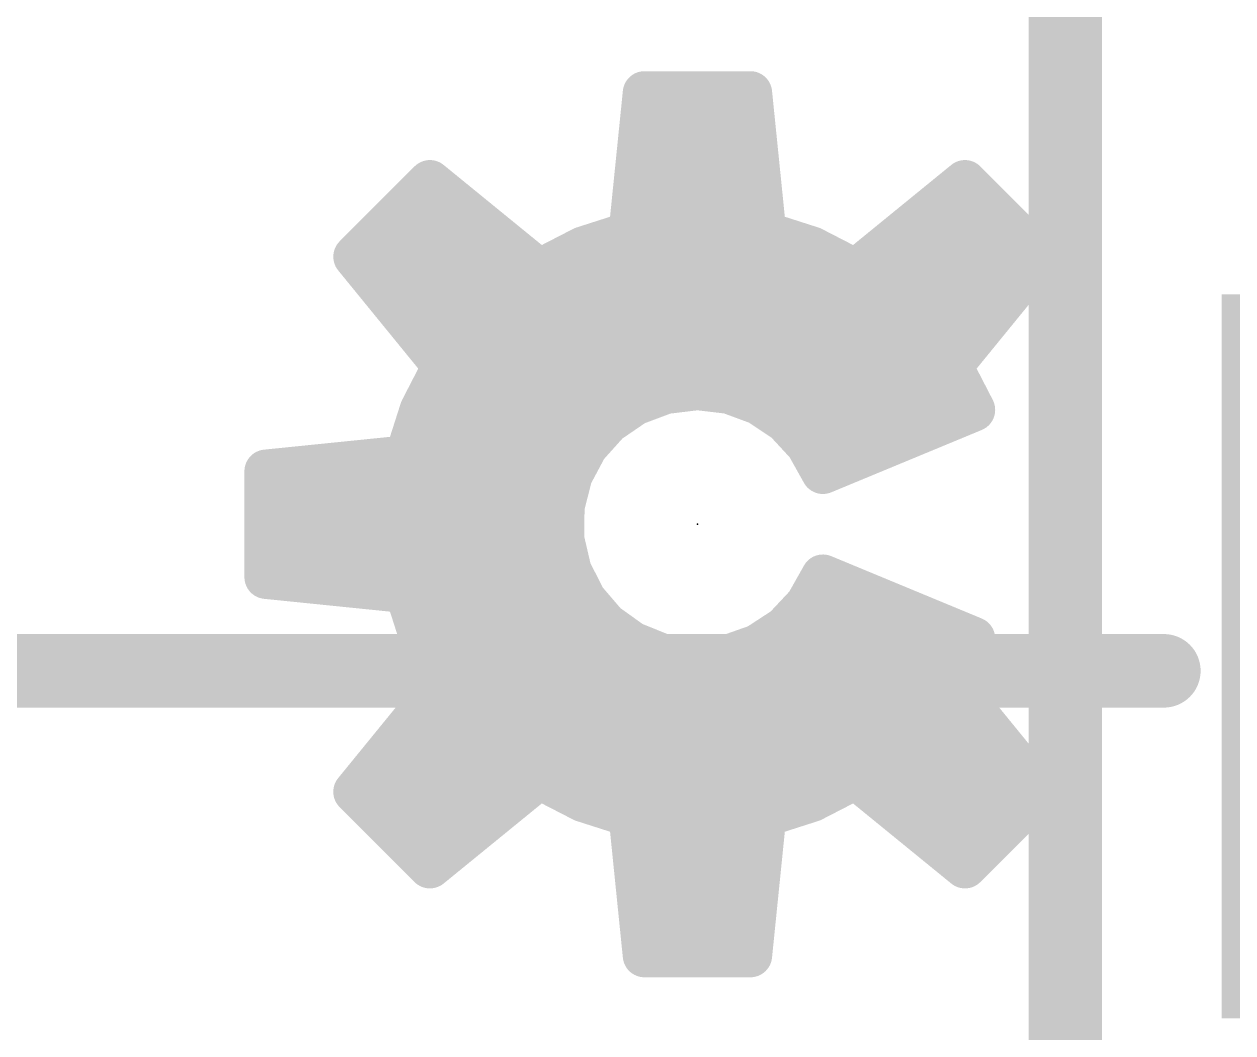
# Model space of a CAD drawing. Extents: x -3.8 to 12.8, y -11.4 to 17.9.
# Drawn here: x 6.566 to 10.738, y 8.151 to 11.632 of the extents above; entities that cross this region are included whole.
import ezdxf

# ---------------------------------------------------------------- set-up
doc = ezdxf.new("R2010")
doc.units = 0
for name, color, linetype in [('1', 12, 'CONTINUOUS'), ('21', 41, 'CONTINUOUS'), ('22', 40, 'CONTINUOUS'), ('24', 53, 'CONTINUOUS')]:
    doc.layers.add(name, color=color, linetype=linetype)

# ---------------------------------------------------------------- blocks, each defined once
blk = doc.blocks.new('RECT')
blk.add_solid([(-0.5, -0.5), (0.5, -0.5), (-0.5, 0.5), (0.5, 0.5)])

msp = doc.modelspace()

# ---------------------------------------------------------------- linework, layer by layer
at = {"layer": '1', "const_width": 0.254}
msp.add_lwpolyline([(10.16, 15.91), (10.16, 1.27)], dxfattribs=at)
at = {"layer": '21', "const_width": 0.254}
msp.add_lwpolyline([(0.5, 9.4), (10.5, 9.4)], dxfattribs=at)
at = {"layer": '21', "const_width": 0.127}
msp.add_lwpolyline([(10.5, 9.3365, 1), (10.5, 9.4635)], format="xyb", dxfattribs=at)
at = {"layer": '22', "const_width": 0.15}
for points in [[(8.658, 10.9109), (8.7072, 11.3948)], [(8.7072, 11.3948), (9.0728, 11.3948)], [(9.0728, 11.3948), (9.122, 10.9109)], [(8.6925, 11.25), (9.0875, 11.25)], [(7.708, 10.8295), (7.9665, 11.088)], [(7.9665, 11.088), (8.3435, 10.7806)], [(8.6772, 11.1), (9.1028, 11.1)], [(9.4365, 10.7806), (9.8135, 11.088)], [(9.8135, 11.088), (10.072, 10.8295)], [(7.8285, 10.95), (8.1357, 10.95)], [(8.662, 10.95), (9.118, 10.95)], [(9.6443, 10.95), (9.9515, 10.95)], [(8.4953, 10.8588), (8.658, 10.9109)], [(9.122, 10.9109), (9.2847, 10.8588)], [(8.3435, 10.7806), (8.4953, 10.8588)], [(9.2847, 10.8588), (9.4365, 10.7806)], [(8.0154, 10.4525), (7.708, 10.8295)], [(10.072, 10.8295), (9.7646, 10.4525)], [(7.7321, 10.8), (8.3197, 10.8)], [(8.3812, 10.8), (9.3988, 10.8)], [(9.4603, 10.8), (10.0479, 10.8)], [(7.8544, 10.65), (9.9256, 10.65)], [(7.9767, 10.5), (9.8033, 10.5)], [(7.9372, 10.3007), (8.0154, 10.4525)], [(9.7646, 10.4525), (9.8428, 10.3007)], [(8.7786, 10.3613), (8.6736, 10.3218)], [(8.89, 10.3748), (8.7786, 10.3613)], [(8.9994, 10.3619), (8.89, 10.3748)], [(9.1028, 10.3237), (8.9994, 10.3619)], [(7.9626, 10.35), (8.7485, 10.35)], [(8.6736, 10.3218), (8.581, 10.2584)], [(9.0316, 10.35), (9.8174, 10.35)], [(9.1945, 10.2625), (9.1028, 10.3237)], [(7.8851, 10.138), (7.9372, 10.3007)], [(9.8428, 10.3007), (9.3231, 10.0854)], [(8.581, 10.2584), (8.5061, 10.1749)], [(9.2693, 10.1816), (9.1945, 10.2625)], [(7.905, 10.2), (8.5286, 10.2)], [(9.2522, 10.2), (9.5997, 10.2)], [(8.5061, 10.1749), (8.4532, 10.0759)], [(9.3231, 10.0854), (9.2693, 10.1816)], [(7.4012, 10.0888), (7.8851, 10.138)], [(7.4012, 9.7232), (7.4012, 10.0888)], [(8.4532, 10.0759), (8.4254, 9.9672)], [(7.4012, 10.05), (8.4466, 10.05)], [(8.4254, 9.9672), (8.4242, 9.855)], [(7.4012, 9.9), (8.4247, 9.9)], [(8.4242, 9.855), (8.4496, 9.7458)], [(7.4012, 9.75), (8.4487, 9.75)], [(8.4496, 9.7458), (8.5004, 9.6457)], [(7.8851, 9.674), (7.4012, 9.7232)], [(9.268, 9.6288), (9.3231, 9.7266)], [(9.3231, 9.7266), (9.8428, 9.5113)], [(7.9372, 9.5113), (7.8851, 9.674)], [(8.5004, 9.6457), (8.5734, 9.5605)], [(9.1913, 9.547), (9.268, 9.6288)], [(7.9088, 9.6), (8.5395, 9.6)], [(9.241, 9.6), (9.6287, 9.6)], [(8.5734, 9.5605), (8.6646, 9.4952)], [(9.0973, 9.4857), (9.1913, 9.547)], [(8.0154, 9.3595), (7.9372, 9.5113)], [(8.6646, 9.4952), (8.7687, 9.4533)], [(8.9915, 9.4485), (9.0973, 9.4857)], [(9.8428, 9.5113), (9.7646, 9.3595)], [(7.9688, 9.45), (8.7921, 9.45)], [(8.7687, 9.4533), (8.8798, 9.4375)], [(8.8798, 9.4375), (8.9915, 9.4485)], [(8.9959, 9.45), (9.8112, 9.45)], [(7.708, 8.9825), (8.0154, 9.3595)], [(9.7646, 9.3595), (10.072, 8.9825)], [(7.9669, 9.3), (9.8131, 9.3)], [(7.8446, 9.15), (9.9354, 9.15)], [(8.3435, 9.0314), (7.9665, 8.724)], [(8.4953, 8.9532), (8.3435, 9.0314)], [(9.4365, 9.0314), (9.2847, 8.9532)], [(9.8135, 8.724), (9.4365, 9.0314)], [(7.9665, 8.724), (7.708, 8.9825)], [(7.7223, 9), (8.305, 9)], [(8.4045, 9), (9.3755, 9)], [(9.475, 9), (10.0577, 9)], [(10.072, 8.9825), (9.8135, 8.724)], [(8.658, 8.9011), (8.4953, 8.9532)], [(9.2847, 8.9532), (9.122, 8.9011)], [(8.7072, 8.4172), (8.658, 8.9011)], [(9.122, 8.9011), (9.0728, 8.4172)], [(7.8405, 8.85), (8.121, 8.85)], [(8.6632, 8.85), (9.1168, 8.85)], [(9.659, 8.85), (9.9395, 8.85)], [(8.6784, 8.7), (9.1016, 8.7)], [(8.6937, 8.55), (9.0863, 8.55)], [(9.0728, 8.4172), (8.7072, 8.4172)]]:
    msp.add_lwpolyline(points, dxfattribs=at)
at = {"layer": '22', "const_width": 0.075}
for points in [[(8.7072, 11.4323, 1), (8.7072, 11.3573)], [(8.7445, 11.391, 1), (8.6699, 11.3986)], [(9.1101, 11.3986, 1), (9.0355, 11.391)], [(9.0728, 11.3573, 1), (9.0728, 11.4323)], [(8.6925, 11.2875, 1), (8.6925, 11.2125)], [(9.0875, 11.2125, 1), (9.0875, 11.2875)], [(7.9902, 11.1171, 1), (7.9428, 11.0589)], [(7.993, 11.0615, 1), (7.94, 11.1145)], [(8.6772, 11.1375, 1), (8.6772, 11.0625)], [(9.1028, 11.0625, 1), (9.1028, 11.1375)], [(9.84, 11.1145, 1), (9.787, 11.0615)], [(9.8372, 11.0589, 1), (9.7898, 11.1171)], [(7.8285, 10.9875, 1), (7.8285, 10.9125)], [(8.1357, 10.9125, 1), (8.1357, 10.9875)], [(8.662, 10.9875, 1), (8.662, 10.9125)], [(9.118, 10.9125, 1), (9.118, 10.9875)], [(9.6443, 10.9875, 1), (9.6443, 10.9125)], [(9.9515, 10.9125, 1), (9.9515, 10.9875)], [(8.6694, 10.8752, 1), (8.6466, 10.9466)], [(9.1334, 10.9466, 1), (9.1106, 10.8752)], [(8.4839, 10.8945, 1), (8.5068, 10.8231)], [(8.5125, 10.8255, 1), (8.4782, 10.8922)], [(8.6207, 10.9147, 1), (8.6953, 10.9071)], [(9.0847, 10.9071, 1), (9.1593, 10.9147)], [(9.3018, 10.8922, 1), (9.2675, 10.8255)], [(9.2732, 10.8231, 1), (9.2961, 10.8945)], [(7.7371, 10.8532, 1), (7.6789, 10.8058)], [(7.6815, 10.856, 1), (7.7345, 10.803)], [(10.1011, 10.8058, 1), (10.0429, 10.8532)], [(10.0455, 10.803, 1), (10.0985, 10.856)], [(7.7321, 10.8375, 1), (7.7321, 10.7625)], [(8.3263, 10.8139, 1), (8.3607, 10.7473)], [(8.3197, 10.7625, 1), (8.3197, 10.8375)], [(8.3812, 10.8375, 1), (8.3812, 10.7625)], [(9.3988, 10.7625, 1), (9.3988, 10.8375)], [(9.4193, 10.7473, 1), (9.4537, 10.8139)], [(9.4603, 10.8375, 1), (9.4603, 10.7625)], [(10.0479, 10.7625, 1), (10.0479, 10.8375)], [(8.3198, 10.7515, 1), (8.3672, 10.8097)], [(9.4128, 10.8097, 1), (9.4602, 10.7515)], [(7.8544, 10.6875, 1), (7.8544, 10.6125)], [(9.9256, 10.6125, 1), (9.9256, 10.6875)], [(7.9767, 10.5375, 1), (7.9767, 10.4625)], [(9.8033, 10.4625, 1), (9.8033, 10.5375)], [(8.0487, 10.4353, 1), (7.9821, 10.4697)], [(9.7979, 10.4697, 1), (9.7313, 10.4353)], [(7.9863, 10.4288, 1), (8.0445, 10.4762)], [(9.7355, 10.4762, 1), (9.7937, 10.4288)], [(8.7741, 10.3986, 1), (8.7831, 10.3241)], [(8.7918, 10.3263, 1), (8.7654, 10.3964)], [(8.8944, 10.412, 1), (8.8856, 10.3376)], [(8.8945, 10.3376, 1), (8.8855, 10.412)], [(9.0124, 10.397, 1), (8.9865, 10.3267)], [(8.995, 10.3246, 1), (9.0038, 10.3991)], [(7.9626, 10.3875, 1), (7.9626, 10.3125)], [(8.6604, 10.3569, 1), (8.6868, 10.2867)], [(8.6948, 10.2909, 1), (8.6524, 10.3528)], [(8.7485, 10.3125, 1), (8.7485, 10.3875)], [(9.0316, 10.3875, 1), (9.0316, 10.3125)], [(9.1237, 10.3549, 1), (9.082, 10.2925)], [(9.0899, 10.2885, 1), (9.1158, 10.3589)], [(9.8174, 10.3125, 1), (9.8174, 10.3875)], [(7.9038, 10.3178, 1), (7.9705, 10.2835)], [(7.9729, 10.2892, 1), (7.9015, 10.3121)], [(9.8095, 10.2835, 1), (9.8761, 10.3179)], [(9.8572, 10.2661, 1), (9.8284, 10.3353)], [(8.5598, 10.2894, 1), (8.6022, 10.2275)], [(8.6089, 10.2334, 1), (8.5531, 10.2835)], [(9.222, 10.2879, 1), (9.1669, 10.237)], [(9.1736, 10.2313, 1), (9.2153, 10.2937)], [(7.905, 10.2375, 1), (7.905, 10.1625)], [(8.5286, 10.1625, 1), (8.5286, 10.2375)], [(9.2522, 10.2375, 1), (9.2522, 10.1625)], [(9.5997, 10.1625, 1), (9.5997, 10.2375)], [(8.4782, 10.1999, 1), (8.534, 10.1499)], [(8.5392, 10.1572, 1), (8.473, 10.1926)], [(9.302, 10.1999, 1), (9.2365, 10.1632)], [(9.2417, 10.1561, 1), (9.2968, 10.207)], [(7.8494, 10.1494, 1), (7.9208, 10.1266)], [(7.8889, 10.1007, 1), (7.8813, 10.1753)], [(7.4387, 10.0888, 1), (7.3637, 10.0888)], [(7.3974, 10.1261, 1), (7.405, 10.0515)], [(8.4896, 10.0666, 1), (8.4169, 10.0852)], [(9.3087, 10.12, 1), (9.3375, 10.0508)], [(9.2904, 10.0671, 1), (9.3558, 10.1037)], [(7.4012, 10.0875, 1), (7.4012, 10.0125)], [(8.4202, 10.0936, 1), (8.4863, 10.0582)], [(8.4466, 10.0125, 1), (8.4466, 10.0875)], [(8.4629, 9.9668, 1), (8.3879, 9.9676)], [(8.3891, 9.9765, 1), (8.4617, 9.9579)], [(7.4012, 9.9375, 1), (7.4012, 9.8625)], [(8.4247, 9.8625, 1), (8.4247, 9.9375)], [(8.4607, 9.8635, 1), (8.3876, 9.8465)], [(8.3867, 9.8554, 1), (8.4617, 9.8546)], [(7.4012, 9.7875, 1), (7.4012, 9.7125)], [(8.4831, 9.7627, 1), (8.4162, 9.7288)], [(8.4487, 9.7125, 1), (8.4487, 9.7875)], [(7.405, 9.7605, 1), (7.3974, 9.6859)], [(8.4131, 9.7372, 1), (8.4862, 9.7543)], [(9.3375, 9.7612, 1), (9.3087, 9.692)], [(9.3558, 9.7082, 1), (9.2904, 9.745)], [(7.3637, 9.7232, 1), (7.4387, 9.7232)], [(7.9208, 9.6854, 1), (7.8494, 9.6626)], [(7.8813, 9.6367, 1), (7.8889, 9.7113)], [(8.5288, 9.6701, 1), (8.4719, 9.6213)], [(8.4669, 9.6287, 1), (8.5338, 9.6626)], [(9.2354, 9.6472, 1), (9.3007, 9.6104)], [(9.2954, 9.6032, 1), (9.2407, 9.6545)], [(7.9088, 9.6375, 1), (7.9088, 9.5625)], [(8.5395, 9.5625, 1), (8.5395, 9.6375)], [(9.241, 9.6375, 1), (9.241, 9.5625)], [(9.6287, 9.5625, 1), (9.6287, 9.6375)], [(8.5953, 9.591, 1), (8.5516, 9.53)], [(8.545, 9.5361, 1), (8.6019, 9.5849)], [(9.164, 9.5726, 1), (9.2187, 9.5213)], [(9.2118, 9.5155, 1), (9.1708, 9.5784)], [(7.9705, 9.5285, 1), (7.9038, 9.4942)], [(7.9015, 9.4999, 1), (7.9729, 9.5228)], [(8.6786, 9.5299, 1), (8.6506, 9.4604)], [(8.6428, 9.4647, 1), (8.6865, 9.5256)], [(9.0769, 9.5171, 1), (9.1178, 9.4542)], [(9.1098, 9.4503, 1), (9.0849, 9.521)], [(9.8761, 9.4941, 1), (9.8095, 9.5285)], [(9.8284, 9.4767, 1), (9.8572, 9.5459)], [(7.9688, 9.4875, 1), (7.9688, 9.4125)], [(8.774, 9.4905, 1), (8.7634, 9.4162)], [(8.7548, 9.4185, 1), (8.7827, 9.4881)], [(8.7921, 9.4125, 1), (8.7921, 9.4875)], [(8.979, 9.4838, 1), (9.0039, 9.4131)], [(8.9959, 9.4875, 1), (8.9959, 9.4125)], [(8.9952, 9.4111, 1), (8.9878, 9.4858)], [(9.8112, 9.4125, 1), (9.8112, 9.4875)], [(8.8762, 9.4748, 1), (8.8835, 9.4001)], [(8.8745, 9.4003, 1), (8.8851, 9.4746)], [(8.0445, 9.3358, 1), (7.9863, 9.3832)], [(9.7937, 9.3832, 1), (9.7355, 9.3358)], [(7.9821, 9.3423, 1), (8.0487, 9.3767)], [(9.7313, 9.3767, 1), (9.7979, 9.3423)], [(7.9669, 9.3375, 1), (7.9669, 9.2625)], [(9.8131, 9.2625, 1), (9.8131, 9.3375)], [(7.8446, 9.1875, 1), (7.8446, 9.1125)], [(9.9354, 9.1125, 1), (9.9354, 9.1875)], [(8.3607, 9.0647, 1), (8.3263, 8.9981)], [(8.3672, 9.0023, 1), (8.3198, 9.0605)], [(9.4602, 9.0605, 1), (9.4128, 9.0023)], [(9.4537, 8.9981, 1), (9.4193, 9.0647)], [(7.7345, 9.009, 1), (7.6815, 8.956)], [(7.7223, 9.0375, 1), (7.7223, 8.9625)], [(8.305, 8.9625, 1), (8.305, 9.0375)], [(8.4045, 9.0375, 1), (8.4045, 8.9625)], [(9.3755, 8.9625, 1), (9.3755, 9.0375)], [(9.475, 9.0375, 1), (9.475, 8.9625)], [(10.0985, 8.956, 1), (10.0455, 9.009)], [(10.0577, 8.9625, 1), (10.0577, 9.0375)], [(7.6789, 9.0062, 1), (7.7371, 8.9588)], [(8.5068, 8.9889, 1), (8.4839, 8.9175)], [(8.4782, 8.9198, 1), (8.5125, 8.9865)], [(9.2675, 8.9865, 1), (9.3018, 8.9198)], [(9.2961, 8.9175, 1), (9.2732, 8.9889)], [(10.0429, 8.9588, 1), (10.1011, 9.0062)], [(8.6953, 8.9049, 1), (8.6207, 8.8973)], [(8.6466, 8.8654, 1), (8.6694, 8.9368)], [(9.1106, 8.9368, 1), (9.1334, 8.8654)], [(9.1593, 8.8973, 1), (9.0847, 8.9049)], [(7.8405, 8.8875, 1), (7.8405, 8.8125)], [(8.121, 8.8125, 1), (8.121, 8.8875)], [(8.6632, 8.8875, 1), (8.6632, 8.8125)], [(9.1168, 8.8125, 1), (9.1168, 8.8875)], [(9.659, 8.8875, 1), (9.659, 8.8125)], [(9.9395, 8.8125, 1), (9.9395, 8.8875)], [(7.9428, 8.7531, 1), (7.9902, 8.6949)], [(7.94, 8.6975, 1), (7.993, 8.7505)], [(8.6784, 8.7375, 1), (8.6784, 8.6625)], [(9.1016, 8.6625, 1), (9.1016, 8.7375)], [(9.787, 8.7505, 1), (9.84, 8.6975)], [(9.7898, 8.6949, 1), (9.8372, 8.7531)], [(8.6937, 8.5875, 1), (8.6937, 8.5125)], [(9.0863, 8.5125, 1), (9.0863, 8.5875)], [(8.7072, 8.4547, 1), (8.7072, 8.3797)], [(9.0728, 8.3797, 1), (9.0728, 8.4547)], [(8.6699, 8.4134, 1), (8.7445, 8.421)], [(9.0355, 8.421, 1), (9.1101, 8.4134)]]:
    msp.add_lwpolyline(points, format="xyb", dxfattribs=at)
at = {"layer": '24'}
msp.add_point((8.89, 9.906), dxfattribs=at)

# ---------------------------------------------------------------- block references
at = {"layer": '1', "xscale": 1.2, "yscale": 2.5}
msp.add_blockref('RECT', (11.3, 9.45), dxfattribs=at)

doc.saveas('drawing.dxf')
